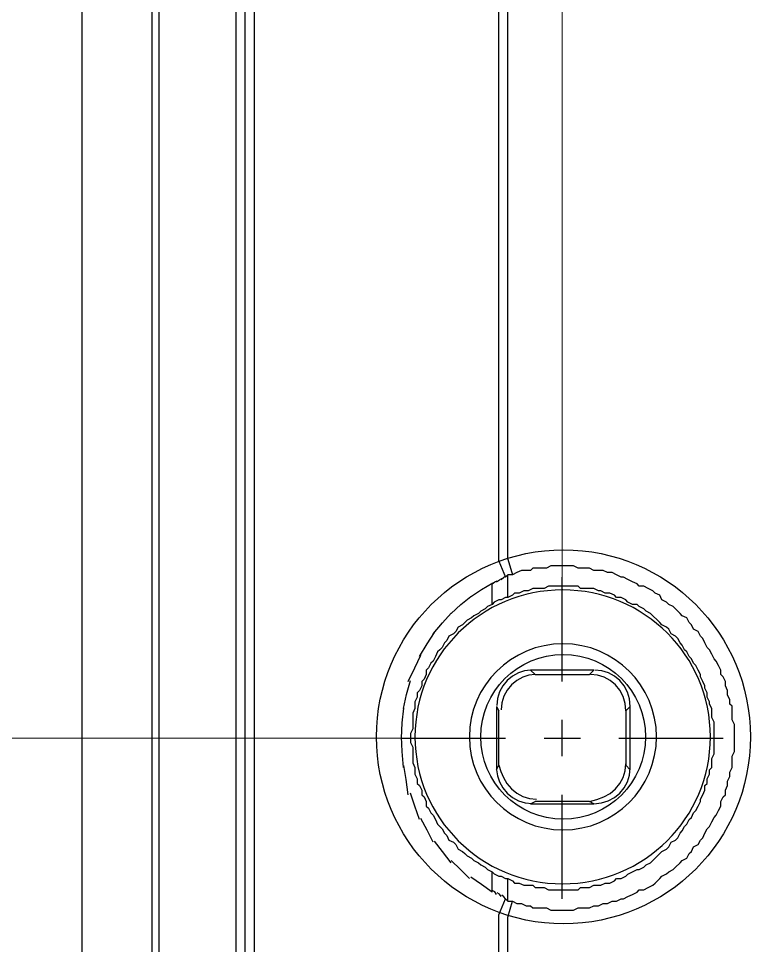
# Model space of a CAD drawing. Header units: millimetres. Extents: x 9 to 367, y 9 to 251.
# Drawn here: x 228.43 to 242.11, y 198.35 to 215.67 of the extents above; entities that cross this region are included whole.
import ezdxf

# ---------------------------------------------------------------- set-up
doc = ezdxf.new("R2010")
doc.units = ezdxf.units.MM
doc.layers.add('图层 1', color=7, linetype='Continuous')

msp = doc.modelspace()

# ---------------------------------------------------------------- linework, layer by layer
at = {"layer": '图层 1', "color": 3, "lineweight": 5}
for points in [[(238.590772, 205.231929), (238.590772, 237.108929)], [(235.584929, 202.226227), (225.678929, 202.226227)]]:
    msp.add_lwpolyline(points, dxfattribs=at)
at = {"layer": '图层 1', "color": 7, "lineweight": 25}
for points in [[(229.615965, 222.503894), (229.615965, 117.051561)], [(230.928192, 117.051596), (230.928192, 222.503929)], [(231.055333, 222.503894), (231.055333, 117.051561)], [(232.494667, 117.30549), (232.494667, 222.249824)], [(232.663824, 117.64451), (232.663824, 221.953843)], [(232.833333, 221.953737), (232.833333, 117.644404)], [(237.405333, 205.528369), (237.405333, 219.075035)], [(237.57449, 205.570561), (237.57449, 219.032561)], [(237.57449, 205.570561), (237.659157, 205.274227)], [(237.405333, 205.528369), (237.532333, 205.232035)], [(237.659227, 199.178369), (237.743894, 199.136035), (237.828561, 199.136035), (237.91358, 199.093702), (237.997894, 199.093702), (238.040228, 199.051369), (238.124894, 199.051369), (238.209914, 199.051369), (238.29458, 199.051369), (238.378894, 199.009035), (238.463561, 199.009035), (238.54858, 199.009035), (238.632894, 199.009035), (238.717561, 199.009035), (238.802227, 199.009035), (238.886894, 199.051369), (238.971914, 199.051369), (239.056228, 199.051369), (239.098561, 199.051369), (239.183228, 199.093702), (239.268247, 199.093702), (239.352914, 199.136035), (239.437227, 199.136035), (239.521894, 199.178369), (239.606914, 199.178369), (239.691228, 199.220702), (239.733561, 199.220702), (239.818227, 199.263035), (239.902894, 199.305369), (239.987914, 199.347702), (240.030247, 199.390035), (240.114561, 199.390035), (240.199228, 199.432369), (240.283894, 199.474702), (240.32658, 199.517035), (240.411247, 199.601702), (240.453227, 199.644035), (240.537894, 199.686369), (240.580227, 199.728702), (240.665247, 199.771035), (240.70758, 199.813369), (240.791894, 199.898035), (240.834228, 199.940369), (240.918894, 199.982702), (240.961227, 200.067369), (241.003561, 200.109702), (241.046247, 200.194369), (241.130561, 200.236702), (241.172894, 200.321369), (241.215228, 200.363702), (241.257561, 200.448369), (241.299894, 200.533035), (241.342228, 200.575369), (241.384914, 200.660035), (241.427247, 200.744702), (241.46958, 200.787035), (241.511561, 200.871702), (241.553894, 200.956369), (241.553894, 201.041035), (241.596227, 201.125702), (241.638561, 201.168035), (241.638561, 201.252702), (241.680894, 201.337369), (241.680894, 201.422035), (241.72358, 201.506702), (241.72358, 201.591369), (241.765914, 201.676035), (241.765914, 201.718369), (241.765914, 201.803035), (241.765914, 201.887702), (241.807894, 201.972369), (241.807894, 202.057035), (241.807894, 202.141702), (241.807894, 202.226369), (241.807894, 202.311035), (241.807894, 202.395702), (241.807894, 202.480369), (241.765914, 202.565035), (241.765914, 202.649702), (241.765914, 202.734369), (241.765914, 202.819035), (241.72358, 202.861369), (241.72358, 202.946035), (241.680894, 203.030702), (241.680894, 203.115369), (241.638561, 203.200035), (241.638561, 203.284702), (241.596227, 203.369369), (241.553894, 203.411702), (241.553894, 203.496369), (241.511561, 203.581035), (241.46958, 203.665702), (241.427247, 203.708035), (241.384914, 203.792702), (241.342228, 203.877369), (241.299894, 203.919702), (241.257561, 204.004369), (241.215228, 204.089035), (241.172894, 204.131369), (241.130561, 204.216035), (241.046247, 204.258369), (241.003561, 204.343035), (240.961227, 204.385369), (240.918894, 204.470035), (240.834228, 204.512369), (240.791894, 204.554702), (240.70758, 204.639369), (240.665247, 204.681702), (240.580227, 204.724035), (240.537894, 204.766369), (240.453227, 204.808702), (240.411247, 204.893369), (240.32658, 204.935702), (240.283894, 204.978035), (240.199228, 205.020369), (240.114561, 205.062702), (240.030247, 205.062702), (239.987914, 205.105035), (239.902894, 205.147369), (239.818227, 205.189702), (239.733561, 205.232035), (239.691228, 205.232035), (239.606914, 205.274369), (239.521894, 205.316702), (239.437227, 205.316702), (239.352914, 205.359035), (239.268247, 205.359035), (239.183228, 205.359035), (239.098561, 205.401369), (239.056228, 205.401369), (238.971914, 205.401369), (238.886894, 205.401369), (238.802227, 205.443702), (238.717561, 205.443702), (238.632894, 205.443702), (238.54858, 205.443702), (238.463561, 205.443702), (238.378894, 205.443702), (238.29458, 205.401369), (238.209914, 205.401369), (238.124894, 205.401369), (238.040228, 205.401369), (237.997894, 205.359035), (237.91358, 205.359035), (237.828561, 205.359035), (237.743894, 205.316702), (237.659227, 205.274369)], [(237.447702, 205.189702), (237.501324, 205.231286), (237.54648, 205.257788)], [(237.57449, 205.274298), (237.53251, 205.231965)], [(237.57449, 204.850894), (237.57449, 205.274227)], [(237.659227, 205.274298), (237.616894, 205.274298), (237.574561, 205.274298)], [(236.855141, 204.850894), (237.078935, 205.003691), (237.293997, 205.123944)], [(237.278192, 205.104965), (237.3323, 205.142006), (237.374501, 205.16529)], [(237.278192, 204.723929), (237.278192, 205.104929)], [(237.362929, 205.147333), (237.415405, 205.185345), (237.458885, 205.210128)], [(237.57449, 199.601596), (237.659157, 199.559263), (237.70149, 199.516929), (237.78651, 199.516929), (237.871176, 199.474596), (237.95549, 199.474596), (238.040157, 199.474596), (238.08249, 199.432263), (238.16751, 199.432263), (238.252176, 199.432263), (238.33649, 199.389929), (238.421157, 199.389929), (238.463843, 199.389929), (238.54851, 199.389929), (238.632824, 199.389929), (238.71749, 199.389929), (238.802157, 199.389929), (238.887176, 199.389929), (238.92951, 199.432263), (239.013824, 199.432263), (239.09849, 199.432263), (239.18351, 199.474596), (239.268176, 199.474596), (239.31051, 199.474596), (239.394824, 199.516929), (239.47949, 199.516929), (239.56451, 199.559263), (239.606843, 199.601596), (239.691157, 199.601596), (239.775824, 199.643929), (239.818157, 199.686263), (239.903176, 199.728596), (239.987843, 199.770929), (240.030176, 199.770929), (240.11449, 199.813263), (240.156824, 199.855596), (240.241843, 199.897929), (240.284176, 199.940263), (240.368843, 200.024929), (240.411176, 200.067263), (240.453157, 200.109596), (240.537824, 200.151929), (240.58051, 200.194263), (240.622843, 200.278929), (240.70751, 200.321263), (240.74949, 200.363596), (240.791824, 200.448263), (240.834157, 200.490596), (240.87649, 200.575263), (240.918824, 200.617596), (240.96151, 200.702263), (241.003843, 200.744596), (241.046176, 200.829263), (241.08851, 200.871596), (241.13049, 200.956263), (241.172824, 201.040929), (241.172824, 201.083263), (241.215157, 201.167929), (241.25749, 201.252596), (241.25749, 201.337263), (241.300176, 201.379596), (241.300176, 201.464263), (241.34251, 201.548929), (241.34251, 201.633596), (241.384843, 201.675929), (241.384843, 201.760596), (241.384843, 201.845263), (241.427176, 201.929929), (241.427176, 202.014596), (241.427176, 202.056929), (241.427176, 202.141596), (241.427176, 202.226263), (241.427176, 202.310929), (241.427176, 202.395596), (241.427176, 202.480263), (241.427176, 202.522596), (241.384843, 202.607263), (241.384843, 202.691929), (241.384843, 202.776596), (241.34251, 202.861263), (241.34251, 202.903596), (241.300176, 202.988263), (241.300176, 203.072929), (241.25749, 203.157596), (241.25749, 203.199929), (241.215157, 203.284596), (241.172824, 203.369263), (241.172824, 203.411596), (241.13049, 203.496263), (241.08851, 203.580929), (241.046176, 203.623263), (241.003843, 203.707929), (240.96151, 203.750263), (240.918824, 203.834929), (240.87649, 203.877263), (240.834157, 203.961929), (240.791824, 204.004263), (240.74949, 204.088929), (240.70751, 204.131263), (240.622843, 204.173596), (240.58051, 204.258263), (240.537824, 204.300596), (240.453157, 204.342929), (240.411176, 204.385263), (240.368843, 204.427596), (240.284176, 204.512263), (240.241843, 204.554596), (240.156824, 204.596929), (240.11449, 204.639263), (240.030176, 204.681596), (239.987843, 204.723929), (239.903176, 204.723929), (239.818157, 204.766263), (239.775824, 204.808596), (239.691157, 204.850929), (239.606843, 204.850929), (239.56451, 204.893263), (239.47949, 204.935596), (239.394824, 204.935596), (239.31051, 204.977929), (239.268176, 204.977929), (239.18351, 205.020263), (239.09849, 205.020263), (239.013824, 205.020263), (238.92951, 205.020263), (238.887176, 205.062596), (238.802157, 205.062596), (238.71749, 205.062596), (238.632824, 205.062596), (238.54851, 205.062596), (238.463843, 205.062596), (238.421157, 205.062596), (238.33649, 205.062596), (238.252176, 205.020263), (238.16751, 205.020263), (238.08249, 205.020263), (238.040157, 205.020263), (237.95549, 204.977929), (237.871176, 204.977929), (237.78651, 204.935596), (237.70149, 204.935596), (237.659157, 204.893263), (237.57449, 204.850929)], [(237.278192, 204.723929), (237.193878, 204.681596), (237.151545, 204.639263), (237.066526, 204.596929), (237.024192, 204.554596), (236.939526, 204.512263), (236.897192, 204.469929), (236.812878, 204.427596), (236.770545, 204.385263), (236.727859, 204.342929), (236.643192, 204.300596), (236.600859, 204.215929), (236.558526, 204.173596), (236.474212, 204.131263), (236.431878, 204.046596), (236.389192, 204.004263), (236.346859, 203.919596), (236.304526, 203.877263), (236.262192, 203.834929), (236.219859, 203.750263), (236.177878, 203.665596), (236.135545, 203.623263), (236.093212, 203.538596), (236.050878, 203.496263), (236.050878, 203.411596), (236.008192, 203.326929), (235.965859, 203.284596), (235.965859, 203.199929), (235.923526, 203.115263), (235.881192, 203.072929), (235.881192, 202.988263), (235.838859, 202.903596), (235.838859, 202.818929), (235.838859, 202.776596), (235.796878, 202.691929), (235.796878, 202.607263), (235.796878, 202.522596), (235.796878, 202.437929), (235.796878, 202.395596), (235.754545, 202.310929), (235.754545, 202.226263), (235.754545, 202.141596), (235.796878, 202.056929), (235.796878, 202.014596), (235.796878, 201.929929), (235.796878, 201.845263), (235.796878, 201.760596), (235.838859, 201.675929), (235.838859, 201.633596), (235.838859, 201.548929), (235.881192, 201.464263), (235.881192, 201.379596), (235.923526, 201.337263), (235.965859, 201.252596), (235.965859, 201.167929), (236.008192, 201.125596), (236.050878, 201.040929), (236.050878, 200.956263), (236.093212, 200.913929), (236.135545, 200.829263), (236.177878, 200.786929), (236.219859, 200.702263), (236.262192, 200.617596), (236.304526, 200.575263), (236.346859, 200.532929), (236.389192, 200.448263), (236.431878, 200.405929), (236.474212, 200.321263), (236.558526, 200.278929), (236.600859, 200.236596), (236.643192, 200.151929), (236.727859, 200.109596), (236.770545, 200.067263), (236.812878, 200.024929), (236.897192, 199.982596), (236.939526, 199.940263), (237.024192, 199.897929), (237.066526, 199.855596), (237.151545, 199.813263), (237.193878, 199.770929), (237.278192, 199.728596)], [(236.516157, 204.554596), (236.692546, 204.722695), (236.880576, 204.871743)], [(237.57449, 204.850894), (237.53251, 204.850894), (237.447843, 204.808561), (237.40551, 204.808561), (237.32049, 204.766227), (237.278157, 204.723894)], [(236.177843, 204.173596), (236.350572, 204.381735), (236.517215, 204.561299)], [(235.923596, 203.750369), (236.064972, 203.987391), (236.20476, 204.195574)], [(235.712071, 203.284561), (235.835896, 203.539619), (235.948079, 203.775627)], [(237.997859, 203.496263), (237.886304, 203.483612), (237.771905, 203.446124), (237.66121, 203.385287), (237.560767, 203.302588), (237.477859, 203.2015), (237.416878, 203.087349), (237.379247, 202.963607), (237.366387, 202.833746)], [(237.997859, 203.496263), (238.082526, 203.411596)], [(239.183333, 203.496263), (237.998, 203.496263)], [(239.183333, 203.496263), (239.098667, 203.411596)], [(239.860631, 202.818965), (239.848587, 202.957391), (239.811375, 203.085532), (239.750548, 203.201304), (239.667662, 203.302623), (239.566773, 203.385327), (239.452688, 203.446204), (239.32888, 203.483796), (239.19882, 203.496651)], [(238.082631, 203.411702), (237.968883, 203.401091), (237.853414, 203.36465), (237.742311, 203.304198), (237.641659, 203.221555), (237.558751, 203.120462), (237.49777, 203.006272), (237.460138, 202.882425), (237.447279, 202.75236)], [(238.082631, 203.411702), (239.098631, 203.411702)], [(239.775894, 202.734227), (239.766044, 202.874892), (239.729901, 203.004147), (239.669482, 203.120238), (239.586805, 203.221414), (239.485718, 203.304322), (239.371567, 203.365303), (239.247824, 203.402934), (239.117964, 203.415794)], [(235.627298, 202.776596), (235.680612, 203.042679), (235.752181, 203.299766)], [(237.362929, 202.818965), (237.405263, 202.734298)], [(237.362929, 202.818965), (237.362929, 201.633631)], [(239.860631, 202.818965), (239.775965, 202.734298)], [(239.860631, 201.633702), (239.860631, 202.819035)], [(235.584929, 202.226227), (235.599041, 202.513477), (235.630085, 202.782205)], [(237.405333, 201.718263), (237.405333, 202.734263)], [(239.775894, 202.734227), (239.775894, 201.718228)], [(235.627298, 201.675894), (235.599296, 201.976681), (235.589551, 202.249158)], [(235.712071, 201.167894), (235.676043, 201.450822), (235.630226, 201.715758)], [(237.362929, 201.633702), (237.405263, 201.718369)], [(237.362929, 201.633702), (237.377829, 201.521386), (237.416508, 201.406689), (237.477874, 201.295961), (237.560838, 201.195552), (237.661776, 201.112699), (237.775944, 201.051839), (237.899769, 201.014329), (238.029679, 201.001524)], [(237.405333, 201.718263), (237.442463, 201.604106), (237.492558, 201.488428), (237.55813, 201.377248), (237.641694, 201.276585), (237.742638, 201.193826), (237.856845, 201.132828), (237.980775, 201.095114), (238.110889, 201.082204)], [(239.098596, 201.040965), (239.239674, 201.077687), (239.369177, 201.127572), (239.48545, 201.193067), (239.586841, 201.27662), (239.6696, 201.377708), (239.730597, 201.491859), (239.768312, 201.615601), (239.781221, 201.745462)], [(239.183333, 200.998596), (239.322366, 201.013082), (239.450783, 201.051513), (239.566566, 201.112698), (239.667697, 201.195446), (239.750606, 201.296539), (239.811586, 201.410729), (239.849218, 201.534576), (239.862078, 201.664641)], [(239.860631, 201.633702), (239.775965, 201.718369)], [(235.923596, 200.702298), (235.837915, 200.954005), (235.752499, 201.198304)], [(237.997859, 200.998596), (238.082526, 201.040929)], [(237.997859, 200.998596), (239.183192, 200.998596)], [(239.098596, 201.040965), (238.082596, 201.040965)], [(239.183333, 200.998596), (239.098667, 201.040929)], [(236.177843, 200.278894), (236.064866, 200.504363), (235.948185, 200.722689)], [(236.516157, 199.898035), (236.353791, 200.108644), (236.204654, 200.302319)], [(236.855141, 199.601596), (236.689468, 199.771326), (236.51718, 199.937088)], [(237.278192, 199.728737), (237.320526, 199.686404), (237.405192, 199.644071), (237.447526, 199.644071), (237.532545, 199.601737), (237.574526, 199.601737)], [(237.278192, 199.347702), (237.278192, 199.728702)], [(237.278192, 199.347702), (237.080196, 199.48846), (236.880612, 199.626044)], [(237.57449, 199.178369), (237.57449, 199.601702)], [(237.362929, 199.305333), (237.332899, 199.350048), (237.294138, 199.374125)], [(237.447702, 199.262929), (237.415555, 199.307247), (237.374677, 199.332779)], [(237.405333, 198.924298), (237.532333, 199.220631)], [(237.532439, 199.220561), (237.501042, 199.261659), (237.459061, 199.287941)], [(237.532439, 199.220561), (237.57442, 199.178227)], [(237.57449, 199.178369), (237.616824, 199.178369), (237.659157, 199.178369)], [(237.57449, 198.881929), (237.659157, 199.178263)], [(237.405333, 140.631369), (237.405333, 198.924369)], [(237.57449, 140.673596), (237.57449, 198.881929)]]:
    msp.add_lwpolyline(points, dxfattribs=at)
at = {"layer": '图层 1', "color": 1, "lineweight": 25}
for points in [[(238.590772, 203.284561), (238.590772, 205.231894)], [(238.590772, 201.887596), (238.590772, 202.564929)], [(235.584929, 202.226227), (237.532616, 202.226227)], [(238.252141, 202.226227), (238.929474, 202.226227)], [(239.649106, 202.226227), (241.596439, 202.226227)], [(238.590772, 199.220561), (238.590772, 201.167894)]]:
    msp.add_lwpolyline(points, dxfattribs=at)
at = {"layer": '图层 1', "color": 7, "lineweight": 25}
for centre, radius in [((238.613774, 202.249158), 3.493911), ((238.608658, 202.248982), 1.539258)]:
    msp.add_circle(centre, radius, dxfattribs=at)
for centre, major_axis, ratio in [((238.598957, 202.248982), (2.760133, 0), 0.994568), ((238.603684, 202.249158), (1.748543, 0), 0.994048)]:
    msp.add_ellipse(centre, major_axis=major_axis, ratio=ratio, start_param=0, end_param=6.283185, dxfattribs=at)

doc.saveas('drawing.dxf')
